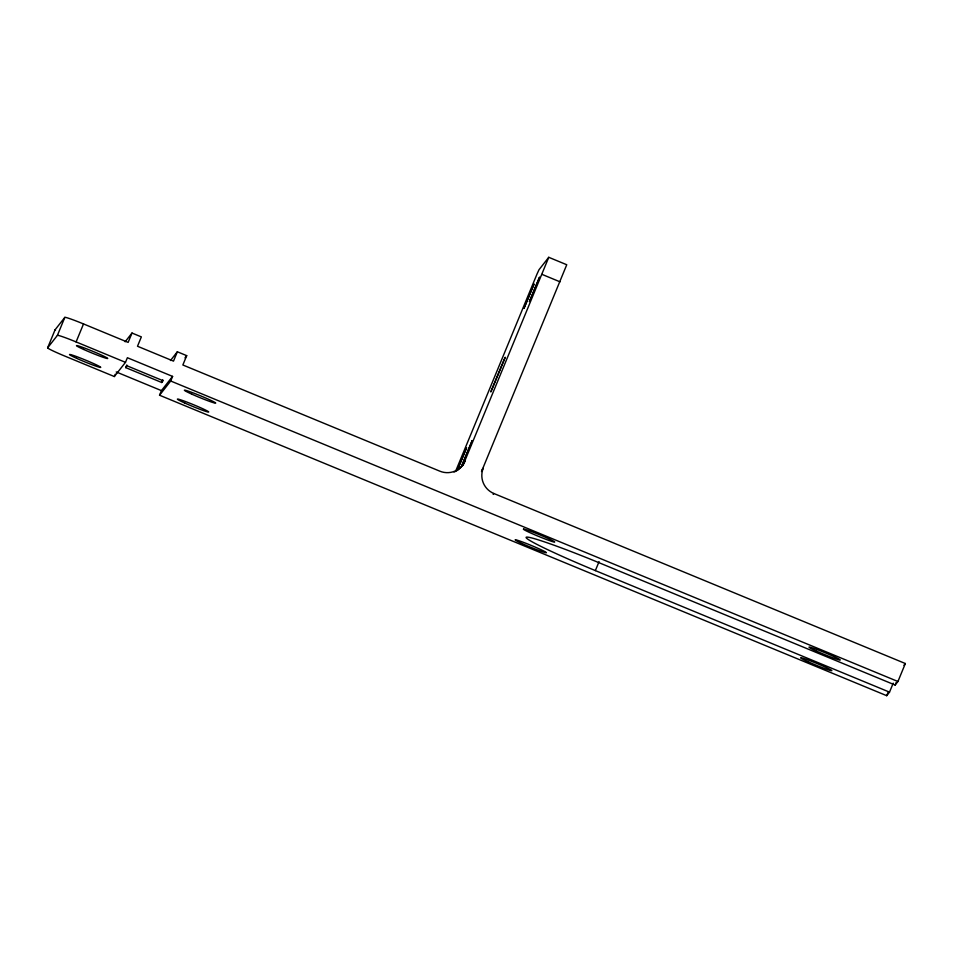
<?xml version="1.0" encoding="UTF-8"?>
<svg xmlns="http://www.w3.org/2000/svg" width="953" height="953" viewBox="0 0 953 953"><rect width="100%" height="100%" fill="white"/><g stroke="black" fill="none" stroke-linecap="round" stroke-linejoin="round"><path stroke-width="1.43" d="M481.515 471.544L566.749 264.743L548.761 257.31L464.576 461.538A19.477 19.441 38.2 0 1 454.069 472.069M457.643 469.067L466.577 447.767L457.416 470.27M893.223 683.158L889.518 692.14L886.719 695.69L159.544 395.221L170.694 381.009L172.588 376.399L127.38 357.72L125.486 362.331L114.336 376.542L64.947 356.136A19.477 1.084 22.4 0 1 47.65 347.809L55.06 329.833L64.816 317.397A19.477 1.084 22.4 0 1 83.519 323.937L128.143 342.389L132.002 333.038L141.354 336.897L137.506 346.249L173.494 361.127L177.353 351.776L186.705 355.648L182.857 364.987L439.869 471.187A19.477 19.441 38.1 0 0 465.278 460.644M47.65 347.809L57.406 335.373L64.816 317.397M57.406 335.373A19.477 1.084 22.4 0 1 76.097 341.924L83.519 323.937M114.336 376.542L115.277 374.243M125.713 367.62L127.106 365.845L163.106 380.724L161.712 382.498L125.713 367.62L126.82 364.951M161.712 382.498L162.82 379.818M159.544 395.221L161.438 390.623L172.588 376.399M455.82 470.758L537.039 273.999L538.993 269.747L548.761 257.31M462.991 465.386L464.576 461.538M889.518 692.14L595.363 570.597L599.068 561.615M886.719 695.69L888.303 691.842M595.363 570.597A77.908 4.348 22.4 0 1 526.163 537.301A77.908 4.348 22.4 0 1 600.938 563.497L895.129 685.052L896.189 682.479M895.129 685.052L897.94 681.502L905.35 663.526L493.857 493.499A19.477 19.441 38.1 0 1 483.278 468.09M125.141 341.782L132.002 333.038M170.492 360.52L177.353 351.776M184.989 357.828L186.705 355.648M493.166 494.393L493.857 493.499M903.944 665.301L905.35 663.526M542.043 274.393L560.042 281.838M76.097 341.924L125.486 362.331M170.694 381.009L897.94 681.502M116.23 371.944L161.438 390.623M55.488 330.31A19.477 1.084 22.4 0 1 55.06 329.833M481.765 471.378A19.477 19.441 38.1 0 1 482.575 468.971M462.157 464.814L472.176 440.62L462.157 464.814M490.902 391.754L505.15 357.399L490.902 391.754M523.983 308.355L534.002 284.161L523.983 308.355M529.463 301.493L539.493 277.311L529.463 301.493M523.685 529.046L523.364 529.177A16.987 0.953 22.4 0 0 537.814 536.074A16.987 0.953 22.4 0 0 554.408 542.09L554.729 541.959A16.987 0.953 22.4 0 0 540.291 535.05A16.987 0.953 22.4 0 0 523.685 529.046M522.304 543.651A16.987 0.953 22.4 0 0 546.379 552.716A16.987 0.953 22.4 0 0 523.364 542.317A16.987 0.953 22.4 0 0 522.304 543.651M807.751 661.596A16.987 0.953 22.4 0 0 831.826 670.662A16.987 0.953 22.4 0 0 808.811 660.262A16.987 0.953 22.4 0 0 807.751 661.596M816.173 650.959A16.987 0.953 22.4 0 0 840.236 660.024A16.987 0.953 22.4 0 0 817.233 649.624A16.987 0.953 22.4 0 0 816.173 650.959M184.644 402.964A16.987 0.953 22.4 0 0 208.707 412.018A16.987 0.953 22.4 0 0 185.692 401.618A16.987 0.953 22.4 0 0 184.644 402.964M191.624 394.065A16.987 0.953 22.4 0 0 215.688 403.119A16.987 0.953 22.4 0 0 192.673 392.719A16.987 0.953 22.4 0 0 191.624 394.065M83.638 349.441A16.987 0.953 22.4 0 0 107.713 358.495A16.987 0.953 22.4 0 0 84.698 348.107A16.987 0.953 22.4 0 0 83.638 349.441M76.657 358.34A16.987 0.953 22.4 0 0 100.732 367.393A16.987 0.953 22.4 0 0 77.717 357.006A16.987 0.953 22.4 0 0 76.657 358.34"/></g></svg>
